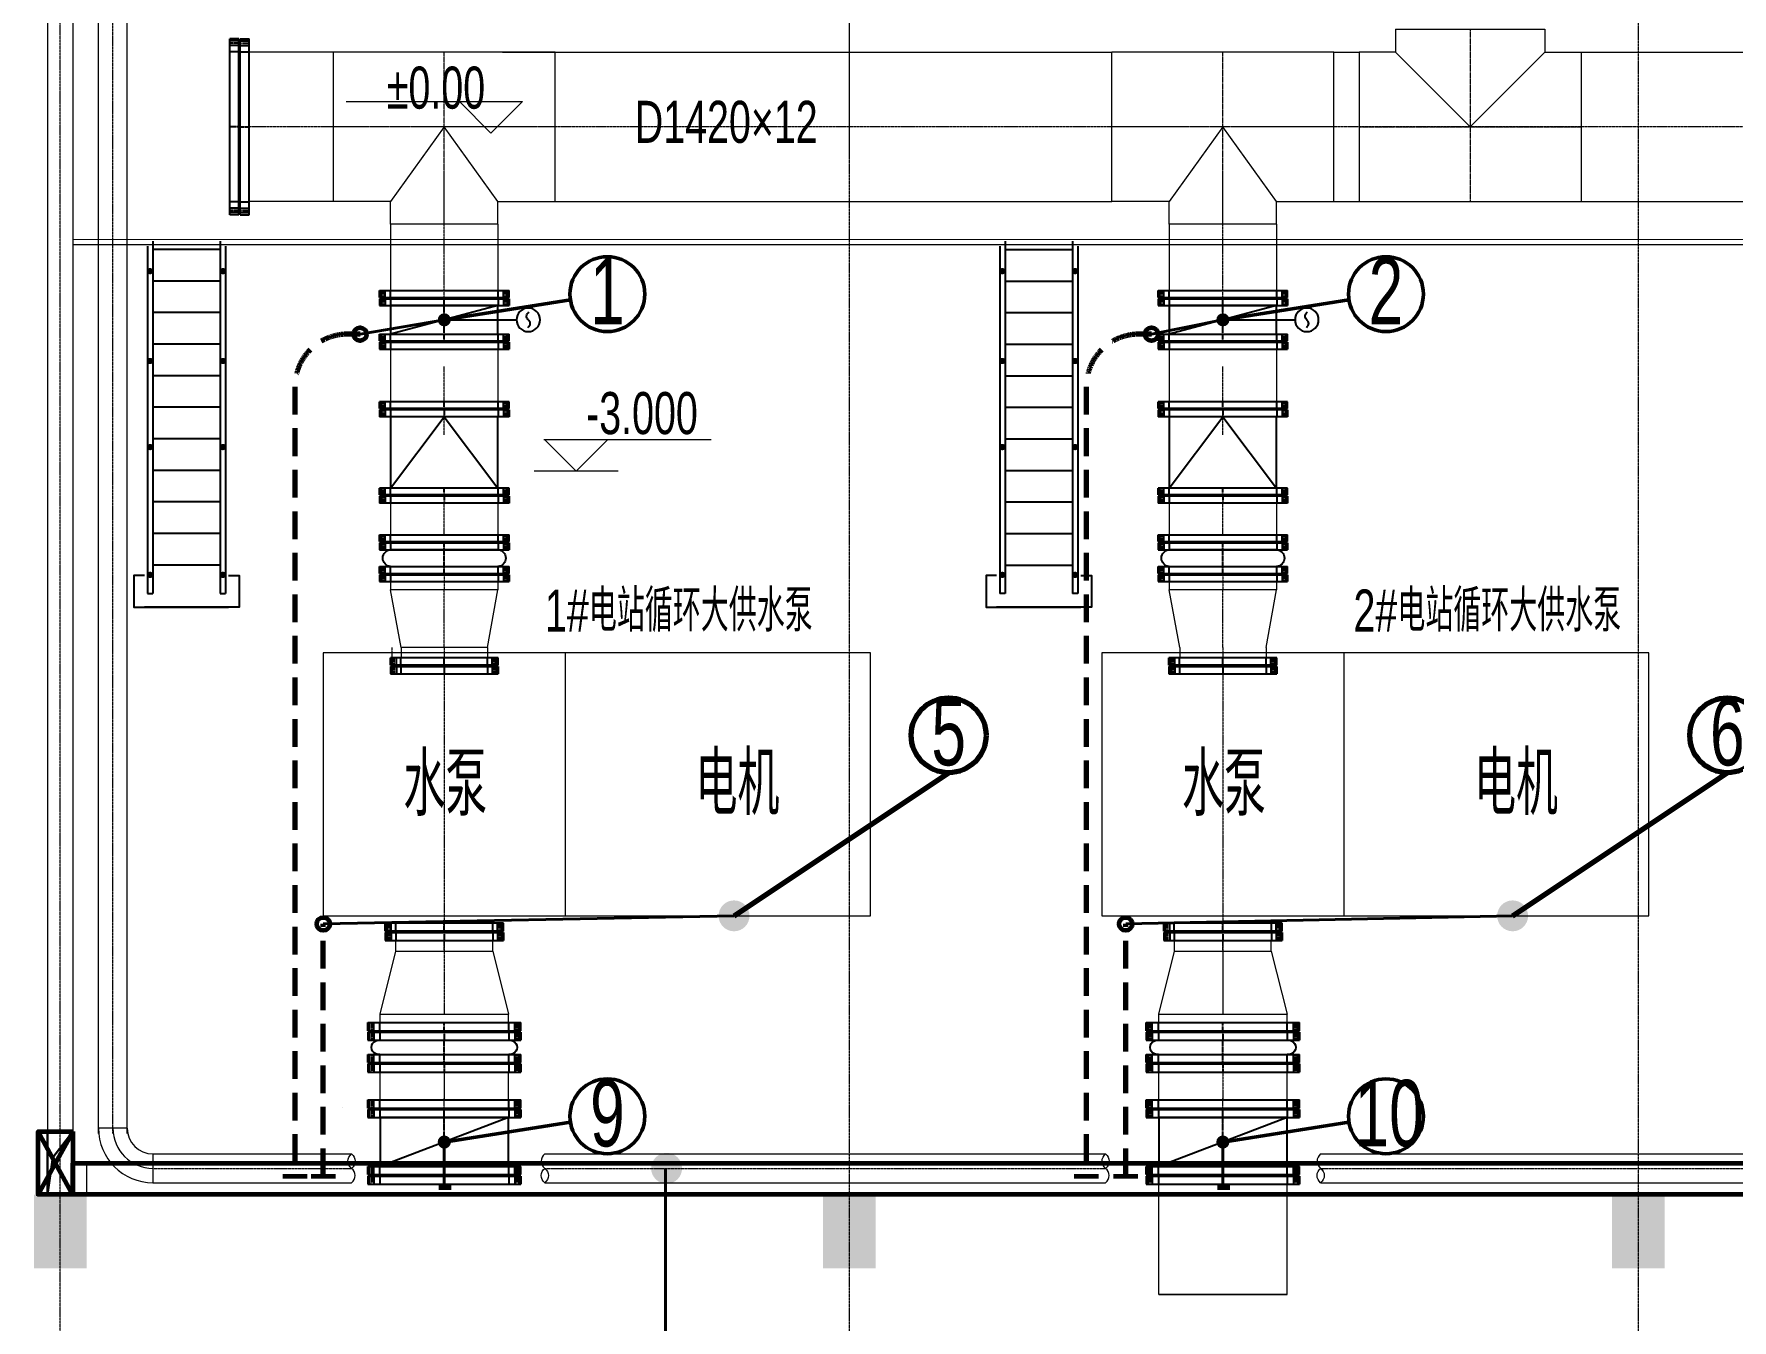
# Model space of a CAD drawing. Header units: millimetres. Extents: x -705761 to 1364679, y -410401 to 446404.
# Drawn here: x -546278 to -530946, y -101784 to -90172 of the extents above; entities that cross this region are included whole.
import ezdxf
from ezdxf.enums import TextEntityAlignment as Align

# ---------------------------------------------------------------- set-up
doc = ezdxf.new("R2010")
doc.units = ezdxf.units.MM
for name, pattern in [('( Dashed )', [0.75, 0.5, -0.25]), ('ACAD_ISO02W100', [15, 12, -3]), ('CENTER', [2, 1.25, -0.25, 0.25, -0.25])]:
    doc.linetypes.add(name, pattern=pattern)
for name, color, linetype, lineweight in [('AXIS', 3, 'Continuous', 13), ('COLUMN', 7, 'Continuous', 13), ('DOTE', 1, 'Continuous', 13), ('P-XJ-01001', 7, 'Continuous', 0), ('PUB_WALL', 255, 'Continuous', 13), ('STAIR', 2, 'Continuous', 13), ('W－标高', 3, 'Continuous', 13), ('W－给排水设备', 7, 'Continuous', 25), ('净环供水泵管路', 4, 'Continuous', 53), ('图框', 7, 'Continuous', 13), ('水HH-排水沟', 30, 'Continuous', 30), ('消防水管', 6, 'Continuous', 53), ('自动化文字', 255, 'Continuous', 35), ('设备基础', 7, 'Continuous', 30)]:
    doc.layers.add(name, color=color, linetype=linetype, lineweight=lineweight)
for name, color, linetype in [('BZ', 3, 'Continuous'), ('YY', 4, 'Continuous'), ('水HH-文字说明', 7, 'Continuous')]:
    doc.layers.add(name, color=color, linetype=linetype)
doc.styles.add('BSIET 400', font='BSDI_XW.shx', dxfattribs={"width": 0.7, "height": 400, "bigfont": 'BSDI_HZ.shx'})
doc.styles.add('首钢设计院H5', font='ROS.shx', dxfattribs={"width": 0.7, "height": 5, "bigfont": 'HzTXT.shx'})

# ---------------------------------------------------------------- blocks, each defined once
blk = doc.blocks.new('_FZH')
blk.add_solid([(-0.5, -0.5), (0.5, -0.5), (-0.5, 0.5), (0.5, 0.5)])
blk = doc.blocks.new('A$C59A0232E')
for p, q in [((-236, -727.5), (-236, 727.5)), ((-158, 727.5), (-236, 727.5)), ((-158, -727.5), (-158, 727.5)), ((-158, 670), (-153, 665)), ((-153, -665), (-153, 665)), ((-145, 670), (-150, 665)), ((-150, -665), (-150, 665)), ((-145, -727.5), (-145, 727.5)), ((-145, 727.5), (-67, 727.5)), ((-67, -727.5), (-67, 727.5)), ((67, -727.5), (67, 727.5)), ((145, 727.5), (67, 727.5)), ((145, -727.5), (145, 727.5)), ((145, 670), (150, 665)), ((150, -665), (150, 665)), ((158, 670), (153, 665)), ((153, -665), (153, 665)), ((158, -727.5), (158, 727.5)), ((158, 727.5), (236, 727.5)), ((236, -727.5), (236, 727.5)), ((-158, -727.5), (-236, -727.5)), ((-158, -670), (-153, -665)), ((-145, -670), (-150, -665)), ((-145, -727.5), (-67, -727.5)), ((145, -727.5), (67, -727.5)), ((145, -670), (150, -665)), ((158, -670), (153, -665)), ((158, -727.5), (236, -727.5))]:
    blk.add_line(p, q)
at = {"linetype": 'ACAD_ISO02W100', "ltscale": 0.5}
for p, q in [((-158, 709.5), (-236, 709.5)), ((-158, 670.5), (-236, 670.5)), ((-145, 709.5), (-67, 709.5)), ((-145, 670.5), (-67, 670.5)), ((145, 709.5), (67, 709.5)), ((145, 670.5), (67, 670.5)), ((158, 709.5), (236, 709.5)), ((158, 670.5), (236, 670.5)), ((-153, 612), (-236, 612)), ((-150, 612), (-67, 612)), ((150, 612), (67, 612)), ((153, 612), (236, 612)), ((-153, -612), (-236, -612)), ((-150, -612), (-67, -612)), ((150, -612), (67, -612)), ((153, -612), (236, -612)), ((-158, -670.5), (-236, -670.5)), ((-158, -709.5), (-236, -709.5)), ((-145, -670.5), (-67, -670.5)), ((-145, -709.5), (-67, -709.5)), ((145, -670.5), (67, -670.5)), ((145, -709.5), (67, -709.5)), ((158, -670.5), (236, -670.5)), ((158, -709.5), (236, -709.5))]:
    blk.add_line(p, q, dxfattribs=at)
at = {"color": 1, "linetype": 'CENTER', "ltscale": 5}
for p, q in [((-158, 690), (-236, 690)), ((-145, 690), (-67, 690)), ((145, 690), (67, 690)), ((158, 690), (236, 690)), ((-153, 0), (-236, 0)), ((-150, 0), (-67, 0)), ((-67, 0), (67, 0)), ((150, 0), (67, 0)), ((153, 0), (236, 0)), ((-158, -690), (-236, -690)), ((-145, -690), (-67, -690)), ((145, -690), (67, -690)), ((158, -690), (236, -690))]:
    blk.add_line(p, q, dxfattribs=at)
for centre, start, end in [((0, 624), 349.83804, 190.16196), ((0, -624), 169.83804, 10.16196)]:
    blk.add_arc(centre, 68.1, start, end)
blk = doc.blocks.new('A$C52E42B17')
h = blk.add_hatch(color=256)
edge = h.paths.add_edge_path()
edge.add_arc((0, 0), 25.9, 0, 360)
for p, q in [((-401, -727.5), (-401, 727.5)), ((-323, 727.5), (-401, 727.5)), ((-323, -727.5), (-323, 727.5)), ((-323, 670), (-318, 665)), ((-318, -665), (-318, 665)), ((-310, 670), (-315, 665)), ((-315, -665), (-315, 665)), ((-310, 727.5), (-232, 727.5)), ((-310, -727.5), (-310, 727.5)), ((-232, -727.5), (-232, 727.5)), ((232, -727.5), (232, 727.5)), ((310, 727.5), (232, 727.5)), ((310, -727.5), (310, 727.5)), ((310, 670), (315, 665)), ((315, -665), (315, 665)), ((323, 670), (318, 665)), ((318, -665), (318, 665)), ((323, 727.5), (401, 727.5)), ((323, -727.5), (323, 727.5)), ((401, -727.5), (401, 727.5)), ((232, 610), (-232, -610)), ((-232, 610), (232, 610)), ((-232, -610), (-232, 610)), ((232, 610), (232, -610)), ((232, -610), (-232, -610)), ((-323, -727.5), (-401, -727.5)), ((-323, -670), (-318, -665)), ((-310, -670), (-315, -665)), ((-310, -727.5), (-232, -727.5)), ((310, -727.5), (232, -727.5)), ((310, -670), (315, -665)), ((323, -670), (318, -665)), ((323, -727.5), (401, -727.5))]:
    blk.add_line(p, q)
at = {"linetype": 'ACAD_ISO02W100', "ltscale": 0.5}
for p, q in [((-323, 709.5), (-401, 709.5)), ((-323, 670.5), (-401, 670.5)), ((-310, 709.5), (-232, 709.5)), ((-310, 670.5), (-232, 670.5)), ((310, 709.5), (232, 709.5)), ((310, 670.5), (232, 670.5)), ((323, 709.5), (401, 709.5)), ((323, 670.5), (401, 670.5)), ((-318, 612), (-401, 612)), ((-315, 612), (-232, 612)), ((315, 612), (232, 612)), ((318, 612), (401, 612)), ((-318, -612), (-401, -612)), ((-315, -612), (-232, -612)), ((315, -612), (232, -612)), ((318, -612), (401, -612)), ((-323, -670.5), (-401, -670.5)), ((-323, -709.5), (-401, -709.5)), ((-310, -670.5), (-232, -670.5)), ((-310, -709.5), (-232, -709.5)), ((310, -670.5), (232, -670.5)), ((310, -709.5), (232, -709.5)), ((323, -670.5), (401, -670.5)), ((323, -709.5), (401, -709.5))]:
    blk.add_line(p, q, dxfattribs=at)
at = {"color": 1, "linetype": 'CENTER', "ltscale": 5}
for p, q in [((-323, 690), (-401, 690)), ((-310, 690), (-232, 690)), ((310, 690), (232, 690)), ((323, 690), (401, 690)), ((-315, 0), (315, 0)), ((-323, -690), (-401, -690)), ((-310, -690), (-232, -690)), ((310, -690), (232, -690)), ((323, -690), (401, -690))]:
    blk.add_line(p, q, dxfattribs=at)
blk.add_circle((0, 0), 25.9)
blk = doc.blocks.new('A$C77C71C62')
for p, q in [((-158, 615), (-223, 615)), ((-223, -615), (-223, 615)), ((-158, -615), (-158, 615)), ((-158, 560), (-153, 555)), ((-153, -555), (-153, 555)), ((-145, 560), (-150, 555)), ((-150, -555), (-150, 555)), ((-145, -615), (-145, 615)), ((-145, 615), (-80, 615)), ((-80, -615), (-80, 615)), ((-80, -510), (-80, 510)), ((145, 615), (80, 615)), ((80, -615), (80, 615)), ((80, 510), (80, -510)), ((145, -615), (145, 615)), ((145, 560), (150, 555)), ((150, -555), (150, 555)), ((158, 560), (153, 555)), ((153, -555), (153, 555)), ((158, -615), (158, 615)), ((158, 615), (223, 615)), ((223, -615), (223, 615)), ((-158, -615), (-223, -615)), ((-158, -560), (-153, -555)), ((-145, -560), (-150, -555)), ((-145, -615), (-80, -615)), ((145, -615), (80, -615)), ((145, -560), (150, -555)), ((158, -560), (153, -555)), ((158, -615), (223, -615))]:
    blk.add_line(p, q)
at = {"linetype": 'ACAD_ISO02W100', "ltscale": 0.5}
for p, q in [((-158, 598), (-223, 598)), ((-158, 562), (-223, 562)), ((-153, 512), (-223, 512)), ((-150, 512), (-80, 512)), ((-145, 598), (-80, 598)), ((-145, 562), (-80, 562)), ((145, 598), (80, 598)), ((145, 562), (80, 562)), ((150, 512), (80, 512)), ((153, 512), (223, 512)), ((158, 598), (223, 598)), ((158, 562), (223, 562)), ((-153, -512), (-223, -512)), ((-158, -562), (-223, -562)), ((-158, -598), (-223, -598)), ((-150, -512), (-80, -512)), ((-145, -562), (-80, -562)), ((-145, -598), (-80, -598)), ((150, -512), (80, -512)), ((145, -562), (80, -562)), ((145, -598), (80, -598)), ((153, -512), (223, -512)), ((158, -562), (223, -562)), ((158, -598), (223, -598))]:
    blk.add_line(p, q, dxfattribs=at)
at = {"color": 1, "linetype": 'CENTER', "ltscale": 5}
for p, q in [((-158, 580), (-223, 580)), ((-145, 580), (-80, 580)), ((145, 580), (80, 580)), ((158, 580), (223, 580)), ((-150, 0), (150, 0)), ((-158, -580), (-223, -580)), ((-145, -580), (-80, -580)), ((145, -580), (80, -580)), ((158, -580), (223, -580))]:
    blk.add_line(p, q, dxfattribs=at)
for centre, start, end in [((0, 504), 4.0988, 175.9012), ((0, -504), 184.0988, 355.9012)]:
    blk.add_arc(centre, 80.2, start, end)
blk = doc.blocks.new('A$C1EB00227')
h = blk.add_hatch(color=256)
edge = h.paths.add_edge_path()
edge.add_arc((0, 0), 25.9, 0, 360)
for p, q in [((0, 0), (0, 685)), ((-278, -615), (-278, 615)), ((-213, 615), (-278, 615)), ((-213, -615), (-213, 615)), ((-213, 560), (-208, 555)), ((-208, -555), (-208, 555)), ((-200, 560), (-205, 555)), ((-205, -555), (-205, 555)), ((-200, 615), (-135, 615)), ((-200, -615), (-200, 615)), ((-135, -615), (-135, 615)), ((135, 510), (-135, -510)), ((-135, 510), (135, 510)), ((-135, -510), (-135, 510)), ((135, -615), (135, 615)), ((200, 615), (135, 615)), ((135, 510), (135, -510)), ((200, -615), (200, 615)), ((200, 560), (205, 555)), ((205, -555), (205, 555)), ((213, 560), (208, 555)), ((208, -555), (208, 555)), ((213, 615), (278, 615)), ((213, -615), (213, 615)), ((278, -615), (278, 615)), ((-213, -615), (-278, -615)), ((-213, -560), (-208, -555)), ((-200, -560), (-205, -555)), ((-200, -615), (-135, -615)), ((135, -510), (-135, -510)), ((200, -615), (135, -615)), ((200, -560), (205, -555)), ((213, -560), (208, -555)), ((213, -615), (278, -615))]:
    blk.add_line(p, q)
at = {"linetype": 'ACAD_ISO02W100', "ltscale": 0.5}
for p, q in [((-213, 598), (-278, 598)), ((-213, 562), (-278, 562)), ((-208, 512), (-278, 512)), ((-205, 512), (-135, 512)), ((-200, 598), (-135, 598)), ((-200, 562), (-135, 562)), ((200, 598), (135, 598)), ((200, 562), (135, 562)), ((205, 512), (135, 512)), ((208, 512), (278, 512)), ((213, 598), (278, 598)), ((213, 562), (278, 562)), ((-208, -512), (-278, -512)), ((-213, -562), (-278, -562)), ((-213, -598), (-278, -598)), ((-205, -512), (-135, -512)), ((-200, -562), (-135, -562)), ((-200, -598), (-135, -598)), ((205, -512), (135, -512)), ((200, -562), (135, -562)), ((200, -598), (135, -598)), ((208, -512), (278, -512)), ((213, -562), (278, -562)), ((213, -598), (278, -598))]:
    blk.add_line(p, q, dxfattribs=at)
at = {"color": 1, "linetype": 'CENTER', "ltscale": 5}
for p, q in [((-213, 580), (-278, 580)), ((-200, 580), (-135, 580)), ((200, 580), (135, 580)), ((213, 580), (278, 580)), ((-205, 0), (205, 0)), ((-213, -580), (-278, -580)), ((-200, -580), (-135, -580)), ((200, -580), (135, -580)), ((213, -580), (278, -580))]:
    blk.add_line(p, q, dxfattribs=at)
for centre, radius in [((0, 798), 112), ((0, 0), 25.9)]:
    blk.add_circle(centre, radius)
blk.add_spline([(-74, 794), (-36, 817), (3, 795), (36, 781), (76, 804)], degree=3)
blk = doc.blocks.new('20180309.14095956')
at = {"layer": 'BZ', "lineweight": -3}
for p, q in [((130, 3430), (130, 130)), ((180, 3480), (180, 130)), ((820, 3400), (180, 3400)), ((820, 3480), (820, 130)), ((870, 3430), (870, 130)), ((820, 3100), (180, 3100)), ((820, 2800), (180, 2800)), ((820, 2500), (180, 2500)), ((820, 2200), (180, 2200)), ((820, 1900), (180, 1900)), ((820, 1600), (180, 1600)), ((820, 1300), (180, 1300)), ((820, 1000), (180, 1000)), ((820, 700), (180, 700)), ((820, 400), (180, 400)), ((130, 130), (180, 130)), ((820, 130), (870, 130))]:
    blk.add_line(p, q, dxfattribs=at)
at = {"layer": 'BZ', "lineweight": -3, "elevation": 0}
blk.add_lwpolyline([(500, 953, 0, 30, 0), (500, 1157, 0, 0, 0), (500, 3520, 0, 0, 0)], format="xyseb", dxfattribs=at)
at = {"layer": 'STAIR', "linetype": 'ByBlock', "lineweight": -3, "elevation": 0}
for points in [[(100, 300), (0, 300), (0, 0), (900, 0)], [(900, 300), (1000, 300), (1000, 0), (100, 0)]]:
    blk.add_lwpolyline(points, dxfattribs=at)
at = {"layer": 'YY', "color": 1, "lineweight": -3, "const_width": 30, "elevation": 0}
for points in [[(154, 3179, 1), (154, 3209, 1)], [(846, 3179, -1), (846, 3209, -1)], [(154, 2325, 1), (154, 2355, 1)], [(846, 2325, -1), (846, 2355, -1)], [(154, 1507, 1), (154, 1537, 1)], [(846, 1507, -1), (846, 1537, -1)], [(154, 292, 1), (154, 322, 1)], [(846, 292, -1), (846, 322, -1)]]:
    blk.add_lwpolyline(points, format="xyb", close=True, dxfattribs=at)
blk = doc.blocks.new('A$C4AEC05FC')
for p, q in [((0, -512.5), (0, 512.5)), ((69, 512.5), (0, 512.5)), ((69, -512.5), (69, 512.5)), ((69, 455), (74, 450)), ((74, -450), (74, 450)), ((69, -455), (74, -450)), ((69, -512.5), (0, -512.5))]:
    blk.add_line(p, q)
at = {"linetype": 'ACAD_ISO02W100', "ltscale": 0.5}
for p, q in [((69, 494.5), (0, 494.5)), ((69, 455.5), (0, 455.5)), ((74, 412), (0, 412)), ((74, -412), (0, -412)), ((69, -455.5), (0, -455.5)), ((69, -494.5), (0, -494.5))]:
    blk.add_line(p, q, dxfattribs=at)
at = {"color": 1, "linetype": 'CENTER', "ltscale": 5}
for p, q in [((69, 475), (0, 475)), ((74, 0), (0, 0)), ((69, -475), (0, -475))]:
    blk.add_line(p, q, dxfattribs=at)
blk = doc.blocks.new('A$C62296EC0')
for p, q in [((0, -562.5), (0, 562.5)), ((77, 562.5), (0, 562.5)), ((77, -562.5), (77, 562.5)), ((77, 505), (82, 500)), ((82, -500), (82, 500)), ((77, -562.5), (0, -562.5)), ((77, -505), (82, -500))]:
    blk.add_line(p, q)
at = {"linetype": 'ACAD_ISO02W100', "ltscale": 0.5}
for p, q in [((77, 544.5), (0, 544.5)), ((77, 505.5), (0, 505.5)), ((82, 462), (0, 462)), ((82, -462), (0, -462)), ((77, -505.5), (0, -505.5)), ((77, -544.5), (0, -544.5))]:
    blk.add_line(p, q, dxfattribs=at)
at = {"color": 1, "linetype": 'CENTER', "ltscale": 5}
for p, q in [((77, 525), (0, 525)), ((82, 0), (0, 0)), ((77, -525), (0, -525))]:
    blk.add_line(p, q, dxfattribs=at)
blk = doc.blocks.new('A$C07B62DC1')
at = {"layer": 'DOTE', "color": 1, "linetype": 'CENTER', "lineweight": 15, "ltscale": 5}
for p, q in [((0, 927), (0, -710)), ((-1054, 0), (1054, 0))]:
    blk.add_line(p, q, dxfattribs=at)
at = {"layer": '净环供水泵管路', "lineweight": 15}
for p, q in [((-510, 927), (510, 927)), ((-510, 927), (-510, 710)), ((510, 927), (510, 710)), ((-1054, 710), (-1054, -710)), ((-510, 710), (-1054, 710)), ((-510, 710), (0, 0)), ((0, 0), (510, 710)), ((510, 710), (1054, 710)), ((1054, 710), (1054, -710)), ((-1054, -710), (1054, -710))]:
    blk.add_line(p, q, dxfattribs=at)
blk = doc.blocks.new('A$C4D954F18')
at = {"layer": 'DOTE', "color": 1, "linetype": 'CENTER', "lineweight": 15, "ltscale": 5}
for p, q in [((0, 927), (0, -710)), ((-1054, 0), (1054, 0))]:
    blk.add_line(p, q, dxfattribs=at)
at = {"layer": '净环供水泵管路', "lineweight": 15}
for p, q in [((-710, 927), (710, 927)), ((-710, 927), (-710, 710)), ((-510, 927), (510, 927)), ((710, 927), (710, 710)), ((-1054, 710), (-1054, -710)), ((-710, 710), (-1054, 710)), ((-710, 710), (0, 0)), ((0, 0), (710, 710)), ((710, 710), (1054, 710)), ((1054, 710), (1054, -710)), ((-1054, -710), (1054, -710))]:
    blk.add_line(p, q, dxfattribs=at)
blk = doc.blocks.new('A$C40CD3705')
for p, q in [((615, 143), (-615, 143)), ((-615, 78), (-615, 143)), ((615, 78), (-615, 78)), ((-615, 65), (-615, 0)), ((615, 65), (-615, 65)), ((615, 0), (-615, 0)), ((-560, 78), (-555, 73)), ((-560, 65), (-555, 70)), ((555, 73), (-555, 73)), ((555, 70), (-555, 70)), ((-510, 0), (-510, -678)), ((510, -678), (510, 0)), ((560, 78), (555, 73)), ((560, 65), (555, 70)), ((615, 78), (615, 143)), ((615, 65), (615, 0)), ((615, -678), (-615, -678)), ((-615, -743), (-615, -678)), ((615, -743), (-615, -743)), ((615, -756), (-615, -756)), ((-615, -756), (-615, -821)), ((-560, -743), (-555, -748)), ((-560, -756), (-555, -751)), ((555, -748), (-555, -748)), ((555, -751), (-555, -751)), ((560, -743), (555, -748)), ((560, -756), (555, -751)), ((615, -743), (615, -678)), ((615, -756), (615, -821)), ((615, -821), (-615, -821))]:
    blk.add_line(p, q)
at = {"linetype": 'ACAD_ISO02W100', "ltscale": 0.5}
for p, q in [((-598, 78), (-598, 143)), ((-598, 65), (-598, 0)), ((-562, 78), (-562, 143)), ((-562, 65), (-562, 0)), ((-512, 73), (-512, 143)), ((-512, 70), (-512, 0)), ((512, 73), (512, 143)), ((512, 70), (512, 0)), ((562, 78), (562, 143)), ((562, 65), (562, 0)), ((598, 78), (598, 143)), ((598, 65), (598, 0)), ((-598, -743), (-598, -678)), ((-598, -756), (-598, -821)), ((-562, -743), (-562, -678)), ((-562, -756), (-562, -821)), ((-512, -748), (-512, -678)), ((-512, -751), (-512, -821)), ((512, -748), (512, -678)), ((512, -751), (512, -821)), ((562, -743), (562, -678)), ((562, -756), (562, -821)), ((598, -743), (598, -678)), ((598, -756), (598, -821))]:
    blk.add_line(p, q, dxfattribs=at)
at = {"color": 1, "linetype": 'CENTER', "ltscale": 5}
for p, q in [((-580, 78), (-580, 143)), ((-580, 65), (-580, 0)), ((0, 73), (0, 143)), ((0, 70), (0, 0)), ((580, 78), (580, 143)), ((580, 65), (580, 0)), ((-580, -743), (-580, -678)), ((-580, -756), (-580, -821)), ((0, -748), (0, -678)), ((0, -751), (0, -821)), ((580, -743), (580, -678)), ((580, -756), (580, -821))]:
    blk.add_line(p, q, dxfattribs=at)
at = {"lineweight": -3}
for p, q in [((-510, -678), (0, 0)), ((0, 0), (510, -678))]:
    blk.add_line(p, q, dxfattribs=at)
blk = doc.blocks.new('A$C08FE03AA')
for p, q in [((-98, 837.5), (-183, 837.5)), ((-183, -837.5), (-183, 837.5)), ((-98, -837.5), (-98, 837.5)), ((-85, 837.5), (0, 837.5)), ((-85, -837.5), (-85, 837.5)), ((0, -837.5), (0, 837.5)), ((-98, 772.5), (-93, 767.5)), ((-93, -767.5), (-93, 767.5)), ((-85, 772.5), (-90, 767.5)), ((-90, -767.5), (-90, 767.5)), ((-98, -772.5), (-93, -767.5)), ((-85, -772.5), (-90, -767.5)), ((-98, -837.5), (-183, -837.5)), ((-85, -837.5), (0, -837.5))]:
    blk.add_line(p, q)
at = {"linetype": 'ACAD_ISO02W100', "ltscale": 0.5}
for p, q in [((-98, 816), (-183, 816)), ((-85, 816), (0, 816)), ((-98, 774), (-183, 774)), ((-93, 712), (-183, 712)), ((-90, 712), (0, 712)), ((-85, 774), (0, 774)), ((-93, -712), (-183, -712)), ((-98, -774), (-183, -774)), ((-90, -712), (0, -712)), ((-85, -774), (0, -774)), ((-98, -816), (-183, -816)), ((-85, -816), (0, -816))]:
    blk.add_line(p, q, dxfattribs=at)
at = {"color": 1, "linetype": 'CENTER', "ltscale": 5}
for p, q in [((-98, 795), (-183, 795)), ((-85, 795), (0, 795)), ((-93, 0), (-183, 0)), ((-90, 0), (0, 0)), ((-98, -795), (-183, -795)), ((-85, -795), (0, -795))]:
    blk.add_line(p, q, dxfattribs=at)

msp = doc.modelspace()

# ---------------------------------------------------------------- hatches: boundary and pattern name
at = {"lineweight": 60}
h = msp.add_hatch(color=1, dxfattribs=at)
h.dxf.hatch_style = 1
h.paths.add_polyline_path([(-540096.33, -98134.69), (-539817.22, -98134.69, 1)])
h.paths.add_polyline_path([(-539817.22, -98134.69), (-540096.33, -98134.69, 1)])
h = msp.add_hatch(color=1, dxfattribs=at)
h.dxf.hatch_style = 1
h.paths.add_polyline_path([(-533066.33, -98134.69), (-532787.22, -98134.69, 1)])
h.paths.add_polyline_path([(-532787.22, -98134.69), (-533066.33, -98134.69, 1)])
h = msp.add_hatch(color=1, dxfattribs=at)
h.dxf.hatch_style = 1
h.paths.add_polyline_path([(-540705.11, -100414.69), (-540426, -100414.69, 1)])
h.paths.add_polyline_path([(-540426, -100414.69), (-540705.11, -100414.69, 1)])
at = {"layer": '图框', "lineweight": 40}
h = msp.add_hatch(color=1, dxfattribs=at)
h.dxf.hatch_style = 1
h.paths.add_polyline_path([(-542632.44, -92752.94, 1), (-542513.67, -92752.94, 1)])
h = msp.add_hatch(color=1, dxfattribs=at)
h.dxf.hatch_style = 1
h.paths.add_polyline_path([(-535602.44, -92752.94, 1), (-535483.67, -92752.94, 1)])
h = msp.add_hatch(color=1, dxfattribs=at)
h.dxf.hatch_style = 1
h.paths.add_polyline_path([(-542632.44, -100177.19, 1), (-542513.67, -100177.19, 1)])
h = msp.add_hatch(color=1, dxfattribs=at)
h.dxf.hatch_style = 1
h.paths.add_polyline_path([(-535602.44, -100177.19, 1), (-535483.67, -100177.19, 1)])

# ---------------------------------------------------------------- linework, layer by layer
at = {"lineweight": 15}
for p, q in [((-538915.55, -91304.19), (-538915.55, -89955.19)), ((-542573.05, -99546.39), (-542573.05, -99796.24))]:
    msp.add_line(p, q, dxfattribs=at)
at = {"color": 7, "linetype": 'ByBlock', "lineweight": 15}
msp.add_line((-541002.29, -94118.23), (-541762.29, -94118.23), dxfattribs=at)
at = {"color": 1, "linetype": 'CENTER', "lineweight": 15, "ltscale": 5}
for p, q in [((-542573.05, -98452.94), (-542573.05, -98357.94)), ((-535543.05, -98452.94), (-535543.05, -98357.94)), ((-535543.05, -98452.94), (-535543.05, -98357.94))]:
    msp.add_line(p, q, dxfattribs=at)
for p, q in [((-543495.02, -99864.02), (-543495.02, -99864.02)), ((-546258.65, -100652.93, 0), (-545926.15, -100652.93))]:
    msp.add_line(p, q)
at = {"color": 2, "lineweight": 60}
for p, q in [((-545926.15, -100082.93), (-546240.62, -100648.36)), ((-545926.15, -100652.93), (-546239.65, -100082.93))]:
    msp.add_line(p, q, dxfattribs=at)
at = {"color": 7, "lineweight": 0}
msp.add_line((-545803.05, -100367.19), (-545803.05, -100652.19), dxfattribs=at)
at = {"color": 1, "lineweight": 60}
for p, q in [((-542511.25, -100589.53), (-542621.47, -100589.53)), ((-535481.25, -100589.53), (-535591.47, -100589.53))]:
    msp.add_line(p, q, dxfattribs=at)
at = {"linetype": '( Dashed )', "lineweight": 70, "ltscale": 500}
for points in [[(-543333.56, -92882.47), (-543446.9, -92882.47, 0.41421356), (-543921.9, -93357.47), (-543921.9, -100485.19)], [(-536187.79, -92882.47), (-536301.13, -92882.47, 0.41421356), (-536776.13, -93357.47), (-536776.13, -100485.19)]]:
    msp.add_lwpolyline(points, format="xyb", dxfattribs=at)
for points in [[(-543665.55, -100485.19), (-543665.55, -98207.93)], [(-536420.68, -100485.19), (-536420.68, -98207.93)]]:
    msp.add_lwpolyline(points, dxfattribs=at)
at = {"color": 2, "lineweight": 60}
for points in [[(-545926.15, -100082.93), (-545926.15, -100652.19), (-546239.65, -100652.19), (-546239.65, -100082.93)], [(-545926.58, -100367.19), (-506378.15, -100367.19), (-506378.15, -100652.19), (-545926.58, -100652.19)]]:
    msp.add_lwpolyline(points, close=True, dxfattribs=at)
at = {"lineweight": 15}
for points in [[(-543410.19, -100544.37, 0.5), (-543410.19, -100414.7, -0.5), (-543410.19, -100285.02, -0.5), (-543410.19, -100414.7)], [(-541665.53, -100285.02, 0.5), (-541665.53, -100414.7, -0.5), (-541665.53, -100544.37, -0.5), (-541665.53, -100414.7)], [(-536601.55, -100544.37, 0.5), (-536601.55, -100414.7, -0.5), (-536601.55, -100285.02, -0.5), (-536601.55, -100414.7)], [(-534660.1, -100285.02, 0.5), (-534660.1, -100414.7, -0.5), (-534660.1, -100544.37, -0.5), (-534660.1, -100414.7)]]:
    msp.add_lwpolyline(points, format="xyb", dxfattribs=at)
at = {"color": 1, "lineweight": 60}
for points in [[(-544031.96, -100485.19), (-543811.84, -100485.19)], [(-543775.61, -100485.19), (-543555.49, -100485.19)], [(-536886.19, -100485.19), (-536666.07, -100485.19)], [(-536530.74, -100485.19), (-536310.62, -100485.19)]]:
    msp.add_lwpolyline(points, dxfattribs=at)
for centre in [(-543333.56, -92882.47), (-536187.79, -92882.47), (-543665.55, -98207.93), (-536420.68, -98207.93)]:
    msp.add_circle(centre, 59.39, dxfattribs=at)
at = {"layer": 'AXIS', "color": 201, "lineweight": 50}
msp.add_line((-535543.05, -100177.19), (-534404.26, -99997.48), dxfattribs=at)
at = {"layer": 'COLUMN', "color": 4, "lineweight": 15}
for p, q in [((-545926.55, -92026.34), (-506140.65, -92025.37)), ((-545926.55, -92073.84), (-506188.15, -92072.87))]:
    msp.add_line(p, q, dxfattribs=at)
at = {"layer": 'DOTE', "color": 1, "linetype": 'CENTER', "lineweight": 15, "ltscale": 5}
for p, q in [((-546040.55, -102436.92), (-546040.55, -86259.69)), ((-538915.55, -102596.02), (-538915.55, -86259.69)), ((-531790.55, -102596.02), (-531790.55, -86259.69)), ((-545565.55, -100100.24), (-545565.55, -87219.74)), ((-522263, -91009.69), (-544334.35, -91009.69)), ((-542573.05, -92718.36), (-542573.05, -91462.91)), ((-535543.05, -92718.36), (-535543.05, -91462.91)), ((-542573.05, -93789.96), (-542573.05, -93172.46)), ((-535543.05, -93789.96), (-535543.05, -93172.46)), ((-542573.05, -94692.84), (-542573.05, -94407.84)), ((-535543.05, -94692.84), (-535543.05, -94407.84)), ((-542573.05, -95042.44), (-542573.05, -95189.69)), ((-535543.05, -95042.44), (-535543.05, -95189.69)), ((-535543.05, -95042.44), (-535543.05, -95189.69)), ((-542573.05, -95710.29), (-542573.05, -95189.69)), ((-535543.05, -95710.29), (-535543.05, -95189.69)), ((-543048.05, -95710.29), (-543048.05, -95805.29)), ((-542573.05, -95710.29), (-542573.05, -95805.29)), ((-535543.05, -95710.29), (-535543.05, -95805.29)), ((-535543.05, -95710.29), (-535543.05, -95805.29)), ((-535543.05, -95710.29), (-535543.05, -95805.29)), ((-542573.05, -95948.74), (-542573.05, -99022.94)), ((-535543.05, -95948.74), (-535543.05, -99022.94)), ((-535543.05, -98452.94), (-535543.05, -99022.94)), ((-542573.05, -99544.28), (-542573.05, -99794.13)), ((-535543.05, -99544.28), (-535543.05, -99794.13)), ((-542573.05, -100031.63), (-542573.05, -99781.78)), ((-535543.05, -100031.63), (-535543.05, -99781.78)), ((-545203.61, -100414.69), (-543410.18, -100414.69)), ((-541665.53, -100414.69), (-536601.54, -100414.69)), ((-534660.11, -100414.69), (-529554.34, -100414.69))]:
    msp.add_line(p, q, dxfattribs=at)
at = {"layer": 'P-XJ-01001', "color": 7, "linetype": 'Continuous', "lineweight": 15, "ltscale": 1000, "flags": 128}
for points in [[(-535543.05, -101554.69), (-536122.55, -101554.69)], [(-534963.55, -101554.69), (-535543.05, -101554.69)]]:
    msp.add_lwpolyline(points, dxfattribs=at)
at = {"layer": 'PUB_WALL', "lineweight": 15}
for p, q in [((-546154.55, -89917.19), (-546154.55, -100652.19)), ((-545926.55, -89917.19), (-545926.55, -100652.19))]:
    msp.add_line(p, q, dxfattribs=at)
at = {"layer": 'W－标高', "color": 3, "lineweight": 15}
for p, q in [((-543459.75, -90782), (-541866.46, -90782)), ((-542436.46, -90782), (-542151.46, -91067)), ((-542151.46, -91067), (-541866.46, -90782))]:
    msp.add_line(p, q, dxfattribs=at)
at = {"layer": '净环供水泵管路', "lineweight": 15}
for p, q in [((-543574.35, -90335.19), (-544334.35, -90335.19)), ((-542046.75, -90335.19), (-536544.35, -90335.19)), ((-534541.75, -90335.19), (-534311.85, -90335.19)), ((-532309.25, -90335.19), (-529514.45, -90335.19)), ((-543574.35, -91684.19), (-544334.35, -91684.19)), ((-542046.75, -91684.19), (-536544.35, -91684.19)), ((-534541.75, -91684.19), (-534311.85, -91684.19)), ((-532309.25, -91684.19), (-529514.45, -91684.19)), ((-543057.55, -91890.34), (-543057.55, -92488.84)), ((-542088.55, -91890.34), (-542088.55, -92488.84)), ((-536027.55, -91890.34), (-536027.55, -92488.84)), ((-535058.55, -91890.34), (-535058.55, -92488.84)), ((-543057.55, -93017.04), (-543057.55, -93492.04)), ((-542088.55, -93017.04), (-542088.55, -93492.04)), ((-536027.55, -93017.04), (-536027.55, -93492.04)), ((-535058.55, -93017.04), (-535058.55, -93492.04)), ((-543057.55, -94407.84), (-543057.55, -94692.84)), ((-542088.55, -94407.84), (-542088.55, -94692.84)), ((-536027.55, -94407.84), (-536027.55, -94692.84)), ((-535058.55, -94407.84), (-535058.55, -94692.84)), ((-543057.55, -95116.54), (-543057.55, -95189.69)), ((-542088.55, -95189.69), (-543057.55, -95189.69)), ((-542962.55, -95710.29), (-543057.55, -95189.69)), ((-542183.55, -95710.29), (-542088.55, -95189.69)), ((-542088.55, -95116.54), (-542088.55, -95189.69)), ((-536027.55, -95116.54), (-536027.55, -95189.69)), ((-536027.55, -95116.54), (-536027.55, -95189.69)), ((-536027.55, -95116.54), (-536027.55, -95189.69)), ((-535058.55, -95189.69), (-536027.55, -95189.69)), ((-535932.55, -95710.29), (-536027.55, -95189.69)), ((-535153.55, -95710.29), (-535058.55, -95189.69)), ((-535058.55, -95116.54), (-535058.55, -95189.69)), ((-535058.55, -95116.54), (-535058.55, -95189.69)), ((-535058.55, -95116.54), (-535058.55, -95189.69)), ((-542962.55, -95710.29), (-542962.55, -95805.29)), ((-542183.55, -95710.29), (-542962.55, -95710.29)), ((-542183.55, -95710.29), (-542183.55, -95805.29)), ((-535932.55, -95710.29), (-535932.55, -95805.29)), ((-535932.55, -95710.29), (-535932.55, -95805.29)), ((-535153.55, -95710.29), (-535153.55, -95805.29)), ((-535153.55, -95710.29), (-535153.55, -95805.29)), ((-543010.05, -98452.94), (-543010.05, -98357.94)), ((-542136.05, -98452.94), (-542136.05, -98357.94)), ((-535980.05, -98452.94), (-535980.05, -98357.94)), ((-535106.05, -98452.94), (-535106.05, -98357.94)), ((-543152.55, -99022.94), (-543010.05, -98452.94)), ((-543010.05, -98452.94), (-542136.05, -98452.94)), ((-542136.05, -98452.94), (-541993.55, -99022.94)), ((-536122.55, -99022.94), (-535980.05, -98452.94)), ((-535980.05, -98452.94), (-535106.05, -98452.94)), ((-535106.05, -98452.94), (-534963.55, -99022.94)), ((-543152.55, -99097.99), (-543152.55, -99022.94)), ((-543152.55, -99022.94), (-541993.55, -99022.94)), ((-541993.55, -99097.99), (-541993.55, -99022.94)), ((-536122.55, -99097.99), (-536122.55, -99022.94)), ((-536122.55, -99022.94), (-534963.55, -99022.94)), ((-534963.55, -99097.99), (-534963.55, -99022.94)), ((-543152.55, -99796.24), (-543152.55, -99544.28)), ((-541993.55, -99796.24), (-541993.55, -99544.28)), ((-536122.55, -99796.24), (-536122.55, -99544.28)), ((-534963.55, -99796.24), (-534963.55, -99544.28)), ((-536122.55, -101554.69), (-536122.55, -100558.14)), ((-534963.55, -101554.69), (-534963.55, -100558.14))]:
    msp.add_line(p, q, dxfattribs=at)
at = {"layer": '净环供水泵管路', "lineweight": 15, "flags": 128}
for points in [[(-536122.55, -101554.69), (-535543.05, -101554.69)], [(-536122.55, -101554.69), (-535543.05, -101554.69)], [(-535543.05, -101554.69), (-534963.55, -101554.69)], [(-535543.05, -101554.69), (-534963.55, -101554.69)]]:
    msp.add_lwpolyline(points, dxfattribs=at)
at = {"layer": '图框', "lineweight": 40}
for p, q in [((-542573.05, -92752.94), (-543333.56, -92882.47)), ((-539956.78, -98134.69), (-543665.55, -98207.93)), ((-532926.78, -98134.69), (-536420.68, -98207.93)), ((-542573.05, -100177.19), (-542573.05, -100589.53)), ((-535543.05, -100177.19), (-535543.05, -100589.53)), ((-535543.05, -100589.53), (-535481.25, -100589.53))]:
    msp.add_line(p, q, dxfattribs=at)
at = {"layer": '图框', "color": 1, "linetype": 'Continuous', "lineweight": 30, "elevation": 0, "flags": 128}
msp.add_lwpolyline([(-546154.55, -100652.19), (-546106.92, -100318.04), (-545926.58, -100082.19)], dxfattribs=at)
at = {"layer": '图框', "color": 1, "linetype": 'Continuous', "lineweight": 30}
msp.add_3dface([(-546154.55, -100652.19), (-545926.58, -100652.19), (-545926.58, -100082.19), (-546154.55, -100082.19)], dxfattribs=at)
at = {"layer": '水HH-排水沟', "lineweight": 15}
for p, q in [((-545803.05, -100367.19), (-507138.15, -100367.19)), ((-545803.05, -100367.19), (-545803.05, -100652.19)), ((-545803.05, -100652.19), (-506853.15, -100652.19))]:
    msp.add_line(p, q, dxfattribs=at)
at = {"layer": '水HH-文字说明', "lineweight": 15}
msp.add_line((-541674.44, -93833.23), (-540162.74, -93833.23), dxfattribs=at)
msp.add_lwpolyline([(-541667.29, -93833.23), (-541382.29, -94118.23), (-541097.29, -93833.23)], dxfattribs=at)
at = {"layer": '消防水管', "lineweight": 15}
for p, q in [((-545695.23, -100100.24), (-545695.23, -87219.74)), ((-545435.88, -100100.24), (-545435.88, -87219.74)), ((-545435.88, -100052.74), (-545695.23, -100052.74)), ((-545203.6, -100285.02), (-543410.19, -100285.02)), ((-545203.6, -100285.02), (-545203.6, -100544.37)), ((-541665.53, -100285.02), (-536601.55, -100285.02)), ((-534660.1, -100285.02), (-529554.35, -100285.02)), ((-545203.6, -100544.37), (-543410.19, -100544.37)), ((-541665.53, -100544.37), (-536601.55, -100544.37)), ((-534660.1, -100544.37), (-529554.35, -100544.37))]:
    msp.add_line(p, q, dxfattribs=at)
for radius in [491.62, 361.95, 232.28]:
    msp.add_arc((-545203.6, -100052.74), radius, 180, 270, dxfattribs=at)
at = {"layer": '自动化文字', "color": 201, "lineweight": 50}
for p, q in [((-542573.05, -92752.94), (-541434.26, -92573.23)), ((-535543.05, -92752.94), (-534404.26, -92573.23)), ((-542573.05, -100177.19), (-541434.26, -99997.48))]:
    msp.add_line(p, q, dxfattribs=at)
at = {"layer": '自动化文字', "lineweight": 40}
msp.add_line((-535546.41, -92752.94), (-536187.79, -92882.47), dxfattribs=at)
at = {"layer": '自动化文字', "color": 40, "lineweight": 70}
for p, q in [((-539956.78, -98134.69), (-538019.04, -96842.07)), ((-532926.78, -98134.69), (-530989.04, -96842.07))]:
    msp.add_line(p, q, dxfattribs=at)
at = {"layer": '自动化文字', "color": 4, "lineweight": 40}
msp.add_line((-540575.42, -100414.69), (-540575.42, -102014.16), dxfattribs=at)
at = {"layer": '自动化文字', "color": 201, "lineweight": 50}
for centre in [(-541100.47, -92520.56), (-534070.47, -92520.56), (-541100.47, -99944.81), (-534070.47, -99944.81)]:
    msp.add_circle(centre, 337.92, dxfattribs=at)
at = {"layer": '自动化文字', "color": 40, "lineweight": 70}
for centre in [(-538019.04, -96504.15), (-530989.04, -96504.15)]:
    msp.add_circle(centre, 337.92, dxfattribs=at)
at = {"layer": '设备基础', "lineweight": 15}
for p, q in [((-538725.55, -95759.69), (-543665.55, -95759.69)), ((-538725.55, -95759.69), (-543665.55, -95759.69)), ((-543665.55, -95759.69), (-543665.55, -98134.69)), ((-541480.55, -95759.69), (-541480.55, -98134.69)), ((-541480.55, -95759.69), (-541480.55, -98134.69)), ((-538725.55, -98134.69), (-538725.55, -95759.69)), ((-531695.55, -95759.69), (-536635.55, -95759.69)), ((-531695.55, -95759.69), (-536635.55, -95759.69)), ((-536635.55, -95759.69), (-536635.55, -98134.69)), ((-534450.55, -95759.69), (-534450.55, -98134.69)), ((-534450.55, -95759.69), (-534450.55, -98134.69)), ((-531695.55, -98134.69), (-531695.55, -95759.69)), ((-543665.55, -98134.69), (-538725.55, -98134.69)), ((-543665.55, -98134.69), (-538725.55, -98134.69)), ((-536635.55, -98134.69), (-531695.55, -98134.69)), ((-536635.55, -98134.69), (-531695.55, -98134.69))]:
    msp.add_line(p, q, dxfattribs=at)

# ---------------------------------------------------------------- block references
at = {"lineweight": 15, "xscale": 0.95, "yscale": 0.95, "zscale": 0.95}
for name, p in [('A$C4D954F18', (-533310.55, -91009.69)), ('A$C08FE03AA', (-544334.35, -91009.69)), ('A$C40CD3705', (-542573.05, -93627.89)), ('A$C40CD3705', (-535543.05, -93627.89))]:
    msp.add_blockref(name, p, dxfattribs=at)
at = {"lineweight": 15, "yscale": 0.95, "zscale": 0.95}
for name, p, xscale, rotation in [('A$C07B62DC1', (-542573.05, -91009.69), 0.95, 180), ('A$C07B62DC1', (-535543.05, -91009.69), 0.95, 180), ('A$C1EB00227', (-542573.05, -92752.94), -0.95, 270), ('A$C1EB00227', (-535543.05, -92752.94), -0.95, 270), ('A$C77C71C62', (-542573.05, -94904.69), -0.95, 270), ('A$C77C71C62', (-535543.05, -94904.69), -0.95, 270), ('A$C4AEC05FC', (-542573.05, -95805.29), -0.95, 90), ('A$C4AEC05FC', (-535543.05, -95805.29), -0.95, 90), ('A$C4AEC05FC', (-542573.05, -95948.74), -0.95, 270), ('A$C4AEC05FC', (-535543.05, -95948.74), -0.95, 270), ('A$C62296EC0', (-542573.05, -98199.29), -0.95, 90), ('A$C62296EC0', (-542573.05, -98357.94), -0.95, 270), ('A$C62296EC0', (-535543.05, -98199.29), -0.95, 90), ('A$C62296EC0', (-535543.05, -98357.94), -0.95, 270), ('A$C59A0232E', (-542573.05, -99322.19), -0.95, 270), ('A$C59A0232E', (-535543.05, -99322.19), -0.95, 270), ('A$C52E42B17', (-542573.05, -100177.19), -0.95, 270), ('A$C52E42B17', (-535543.05, -100177.19), -0.95, 270)]:
    msp.add_blockref(name, p, dxfattribs=dict(at, xscale=xscale, rotation=rotation))
at = {"layer": 'COLUMN', "lineweight": 15, "xscale": -475, "yscale": -665, "zscale": 475, "rotation": 180}
for p in [(-546040.55, -100984.69), (-538915.55, -100984.69), (-531790.55, -100984.69)]:
    msp.add_blockref('_FZH', p, dxfattribs=at)
at = {"layer": 'COLUMN', "lineweight": 15, "xscale": -475, "yscale": 665, "zscale": 475}
for p in [(-546040.55, -100984.69), (-538915.55, -100984.69), (-531790.55, -100984.69)]:
    msp.add_blockref('_FZH', p, dxfattribs=at)
at = {"layer": 'W－给排水设备', "color": 0, "lineweight": 15, "yscale": 0.95, "zscale": 0.95}
for p, xscale in [((-545375.55, -95347.59), 0.95), ((-536730.55, -95347.59), -0.95)]:
    msp.add_blockref('20180309.14095956', p, dxfattribs=dict(at, xscale=xscale))

# ---------------------------------------------------------------- texts
at = {"layer": '水HH-文字说明', "lineweight": 15, "style": 'BSIET 400', "width": 0.7}
for s, p in [('D1420×12', (-539201.7, -91155.02)), ('-3.000', (-540283.9, -93784.99))]:
    msp.add_text(s, height=380, dxfattribs=at).set_placement(p, align=Align.RIGHT)
for s, height, p in [('1#电站循环大供水泵', 380, (-541663.67, -95567.91)), ('2#电站循环大供水泵', 380, (-534363.51, -95567.91)), ('水泵', 570, (-542942.65, -97232.08)), ('电机', 570, (-540304.82, -97224.6)), ('水泵', 570, (-535912.65, -97232.08)), ('水泵', 570, (-535912.65, -97232.08)), ('电机', 570, (-533274.82, -97224.6)), ('电机', 570, (-533274.82, -97224.6))]:
    msp.add_text(s, height=height, dxfattribs=at).set_placement(p)
at = {"layer": '水HH-文字说明', "lineweight": 15, "insert": (-542648.08, -90658.85), "char_height": 380, "attachment_point": 5, "line_spacing_factor": 0.6, "style": 'BSIET 400'}
msp.add_mtext('\\FBSDI_XW;\\H1x;\\W0.7;±0.00', dxfattribs=at)
at = {"layer": '自动化文字', "color": 201, "lineweight": 50, "style": '首钢设计院H5', "width": 0.7}
for s, p in [('1', (-541256.4, -92792.18)), ('2', (-534226.4, -92792.18)), ('9', (-541256.4, -100216.43)), ('10', (-534354.43, -100216.43))]:
    msp.add_text(s, height=600, dxfattribs=at).set_placement(p)
at = {"layer": '自动化文字', "color": 40, "lineweight": 70, "style": '首钢设计院H5', "width": 0.7}
for s, p in [('5', (-538174.97, -96775.77)), ('6', (-531144.97, -96775.77))]:
    msp.add_text(s, height=600, dxfattribs=at).set_placement(p)

doc.saveas('drawing.dxf')
